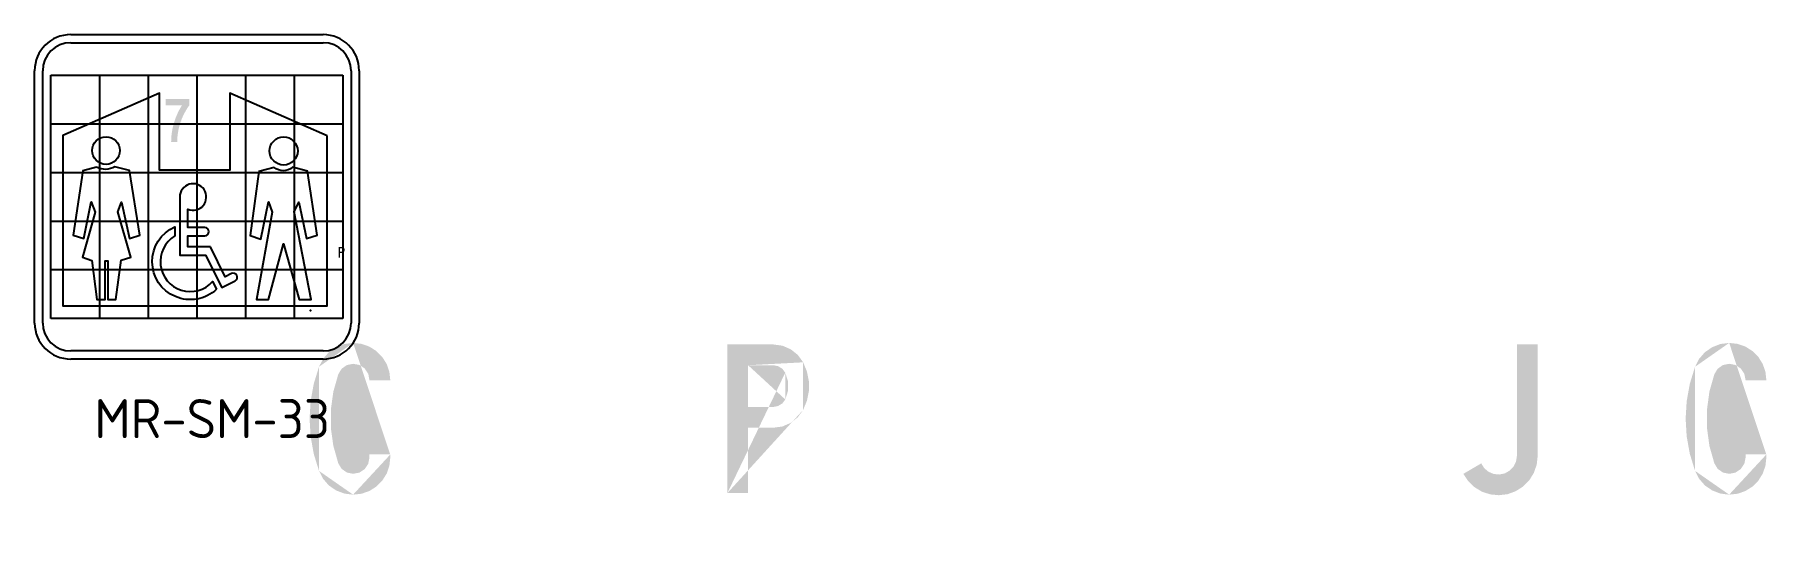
# Model space of a CAD drawing. Extents: x 123 to 1038, y -1303 to 258.
# Drawn here: x 123 to 763, y 73 to 258 of the extents above.
import ezdxf

# ---------------------------------------------------------------- set-up
doc = ezdxf.new("R2010")
doc.units = 0
doc.linetypes.add('CENTERX2', pattern=[101.6, 63.5, -12.7, 12.7, -12.7])
for name, color, linetype in [('GREEN', 84, 'CONTINUOUS'), ('L25', 1, 'CONTINUOUS'), ('L35', 3, 'CONTINUOUS'), ('TBLK18', 4, 'CONTINUOUS'), ('TBLK25', 1, 'CONTINUOUS')]:
    doc.layers.add(name, color=color, linetype=linetype)
doc.styles.add('ISO', font='iso3098b.shx')

msp = doc.modelspace()

# ---------------------------------------------------------------- hatches: boundary and pattern name
at = {"layer": 'GREEN'}
h = msp.add_hatch(color=256, dxfattribs=at)
h.paths.add_polyline_path([(254.47, 101.95), (254.44, 101.95)], flags=16)
edge = h.paths.add_edge_path()
edge.add_line((246.76, 103.05), (254.47, 103.05))
edge.add_line((254.47, 103.05), (254.47, 101.95))
edge.add_line((254.13, 98.88), (254.47, 101.95))
edge.add_line((254.13, 98.88), (253.13, 95.97))
edge.add_line((253.13, 95.97), (251.48, 93.36))
edge.add_line((251.48, 93.36), (249.31, 91.17))
edge.add_line((249.31, 91.17), (246.71, 89.52))
edge.add_line((246.71, 89.52), (243.8, 88.52))
edge.add_line((243.8, 88.52), (240.73, 88.18))
edge.add_line((240.73, 88.18), (237.48, 88.59))
edge.add_line((237.48, 88.59), (234.41, 89.75))
edge.add_line((234.41, 89.75), (231.73, 91.61))
edge.add_line((231.73, 91.61), (229.59, 94.08))
edge.add_line((229.59, 94.08), (228.1, 97))
edge.add_line((228.1, 97), (226.17, 103.26))
edge.add_line((226.17, 103.26), (225.01, 109.71))
edge.add_line((225.01, 109.71), (224.62, 116.25))
edge.add_line((224.62, 116.25), (225.01, 122.77))
edge.add_line((225.01, 122.77), (226.17, 129.22))
edge.add_line((226.17, 129.22), (228.1, 135.48))
edge.add_line((228.1, 135.48), (229.59, 138.39))
edge.add_line((229.59, 138.39), (231.73, 140.87))
edge.add_line((231.73, 140.87), (234.41, 142.72))
edge.add_line((234.41, 142.72), (237.48, 143.91))
edge.add_line((237.48, 143.91), (240.73, 144.3))
edge.add_line((240.73, 144.3), (243.8, 143.96))
edge.add_line((243.8, 143.96), (246.71, 142.96))
edge.add_line((246.71, 142.96), (249.31, 141.31))
edge.add_line((249.31, 141.31), (251.48, 139.14))
edge.add_line((251.48, 139.14), (253.13, 136.51))
edge.add_line((253.13, 136.51), (254.13, 133.6))
edge.add_line((254.13, 133.6), (254.47, 130.53))
edge.add_line((254.47, 130.53), (246.76, 130.53))
edge.add_line((246.76, 130.53), (246.32, 132.85))
edge.add_line((246.32, 132.85), (245.01, 134.84))
edge.add_line((245.01, 134.84), (243.05, 136.15))
edge.add_line((243.05, 136.15), (240.73, 136.59))
edge.add_line((240.73, 136.59), (238.41, 136.13))
edge.add_line((238.41, 136.13), (236.48, 134.76))
edge.add_line((236.48, 134.76), (235.24, 132.75))
edge.add_line((235.24, 132.75), (233.41, 126.28))
edge.add_line((233.41, 126.28), (232.48, 119.6))
edge.add_line((232.48, 119.6), (232.48, 112.88))
edge.add_line((232.48, 112.88), (233.41, 106.23))
edge.add_line((233.41, 106.23), (235.24, 99.76))
edge.add_line((235.24, 99.76), (236.48, 97.72))
edge.add_line((236.48, 97.72), (238.41, 96.38))
edge.add_line((238.41, 96.38), (240.73, 95.89))
edge.add_line((240.73, 95.89), (243.05, 96.35))
edge.add_line((243.05, 96.35), (245.01, 97.67))
edge.add_line((245.01, 97.67), (246.32, 99.63))
edge.add_line((246.32, 99.63), (246.76, 101.95))
edge.add_line((246.76, 101.95), (246.76, 103.05))
edge = h.paths.add_edge_path(flags=16)
edge.add_line((254.47, 103.05), (254.44, 103.05))
edge.add_line((240.73, 144.3), (240.7, 144.3))
edge.add_line((228.1, 135.48), (228.07, 135.48))
edge.add_line((228.1, 97), (228.07, 97))
edge.add_line((240.73, 88.18), (240.7, 88.18))
h = msp.add_hatch(color=256, dxfattribs=at)
h.paths.add_polyline_path([(396.13, 136.05), (396.1, 136.05)], flags=16)
edge = h.paths.add_edge_path(flags=17)
edge.add_line((386.77, 120.63), (386.77, 136.05))
edge.add_line((386.77, 136.05), (396.13, 136.05))
edge.add_line((397.88, 135.69), (396.13, 136.05))
edge.add_line((397.88, 135.69), (399.43, 134.73))
edge.add_line((399.43, 134.73), (400.51, 133.29))
edge.add_line((400.51, 133.29), (401.52, 130.04))
edge.add_line((401.52, 130.04), (401.52, 126.64))
edge.add_line((401.52, 126.64), (400.51, 123.39))
edge.add_line((400.51, 123.39), (399.43, 121.95))
edge.add_line((399.43, 121.95), (397.88, 120.99))
edge.add_line((397.88, 120.99), (396.13, 120.63))
edge.add_line((396.13, 120.63), (386.77, 120.63))
h.paths.add_polyline_path([(396.1, 143.73), (396.13, 143.73)], flags=16)
edge = h.paths.add_edge_path()
edge.add_line((386.77, 88.75), (379.09, 88.75))
edge.add_line((379.09, 88.75), (379.09, 143.73))
edge.add_line((379.09, 143.73), (396.13, 143.73))
edge.add_line((399.43, 143.29), (396.13, 143.73))
edge.add_line((399.43, 143.29), (402.52, 141.95))
edge.add_line((402.52, 141.95), (405.15, 139.86))
edge.add_line((405.15, 139.86), (407.11, 137.13))
edge.add_line((407.11, 137.13), (408.5, 133.75))
edge.add_line((408.5, 133.75), (409.22, 130.17))
edge.add_line((409.22, 130.17), (409.22, 126.51))
edge.add_line((409.22, 126.51), (408.5, 122.93))
edge.add_line((408.5, 122.93), (407.11, 119.55))
edge.add_line((407.11, 119.55), (405.15, 116.82))
edge.add_line((405.15, 116.82), (402.52, 114.73))
edge.add_line((402.52, 114.73), (399.43, 113.39))
edge.add_line((399.43, 113.39), (396.13, 112.95))
edge.add_line((396.13, 112.95), (386.77, 112.95))
edge.add_line((386.77, 112.95), (386.77, 88.75))
edge = h.paths.add_edge_path()
edge.add_line((386.77, 136.05), (386.75, 136.05))
edge.add_line((400.51, 123.39), (400.49, 123.39))
edge.add_line((400.51, 133.29), (400.49, 133.29))
edge.add_line((379.09, 88.75), (379.07, 88.75))
edge.add_line((407.11, 119.55), (407.08, 119.55))
edge.add_line((407.11, 137.13), (407.08, 137.13))
h = msp.add_hatch(color=256, dxfattribs=at)
h.paths.add_polyline_path([(396.13, 136.05), (396.1, 136.05)], flags=16)
edge = h.paths.add_edge_path(flags=17)
edge.add_line((386.77, 120.63), (386.77, 136.05))
edge.add_line((386.77, 136.05), (396.13, 136.05))
edge.add_line((397.88, 135.69), (396.13, 136.05))
edge.add_line((397.88, 135.69), (399.43, 134.73))
edge.add_line((399.43, 134.73), (400.51, 133.29))
edge.add_line((400.51, 133.29), (401.52, 130.04))
edge.add_line((401.52, 130.04), (401.52, 126.64))
edge.add_line((401.52, 126.64), (400.51, 123.39))
edge.add_line((400.51, 123.39), (399.43, 121.95))
edge.add_line((399.43, 121.95), (397.88, 120.99))
edge.add_line((397.88, 120.99), (396.13, 120.63))
edge.add_line((396.13, 120.63), (386.77, 120.63))
h.paths.add_polyline_path([(396.1, 143.73), (396.13, 143.73)], flags=16)
edge = h.paths.add_edge_path()
edge.add_line((386.77, 88.75), (379.09, 88.75))
edge.add_line((379.09, 88.75), (379.09, 143.73))
edge.add_line((379.09, 143.73), (396.13, 143.73))
edge.add_line((399.43, 143.29), (396.13, 143.73))
edge.add_line((399.43, 143.29), (402.52, 141.95))
edge.add_line((402.52, 141.95), (405.15, 139.86))
edge.add_line((405.15, 139.86), (407.11, 137.13))
edge.add_line((407.11, 137.13), (408.5, 133.75))
edge.add_line((408.5, 133.75), (409.22, 130.17))
edge.add_line((409.22, 130.17), (409.22, 126.51))
edge.add_line((409.22, 126.51), (408.5, 122.93))
edge.add_line((408.5, 122.93), (407.11, 119.55))
edge.add_line((407.11, 119.55), (405.15, 116.82))
edge.add_line((405.15, 116.82), (402.52, 114.73))
edge.add_line((402.52, 114.73), (399.43, 113.39))
edge.add_line((399.43, 113.39), (396.13, 112.95))
edge.add_line((396.13, 112.95), (386.77, 112.95))
edge.add_line((386.77, 112.95), (386.77, 88.75))
edge = h.paths.add_edge_path()
edge.add_line((386.77, 136.05), (386.75, 136.05))
edge.add_line((400.51, 123.39), (400.49, 123.39))
edge.add_line((400.51, 133.29), (400.49, 133.29))
edge.add_line((379.09, 88.75), (379.07, 88.75))
edge.add_line((407.11, 119.55), (407.08, 119.55))
edge.add_line((407.11, 137.13), (407.08, 137.13))
h = msp.add_hatch(color=256, dxfattribs=at)
h.paths.add_polyline_path([(671, 102.49), (670.98, 102.49)], flags=16)
edge = h.paths.add_edge_path()
edge.add_line((671, 143.73), (671, 102.49))
edge.add_line((670.67, 100.45), (671, 102.49))
edge.add_line((670.67, 100.45), (669.77, 98.57))
edge.add_line((669.77, 98.57), (668.32, 97.07))
edge.add_line((668.32, 97.07), (666.52, 96.04))
edge.add_line((666.52, 96.04), (664.48, 95.63))
edge.add_line((664.48, 95.63), (662.42, 95.84))
edge.add_line((662.42, 95.84), (660.51, 96.64))
edge.add_line((660.51, 96.64), (658.91, 97.98))
edge.add_line((658.91, 97.98), (657.81, 99.76))
edge.add_line((657.81, 99.76), (651.21, 95.89))
edge.add_line((651.21, 95.89), (652.99, 93.21))
edge.add_line((652.99, 93.21), (655.3, 90.97))
edge.add_line((655.3, 90.97), (658.06, 89.29))
edge.add_line((658.06, 89.29), (661.13, 88.29))
edge.add_line((661.13, 88.29), (664.35, 87.98))
edge.add_line((664.35, 87.98), (667.55, 88.36))
edge.add_line((667.55, 88.36), (670.56, 89.47))
edge.add_line((670.56, 89.47), (673.3, 91.2))
edge.add_line((673.3, 91.2), (675.56, 93.49))
edge.add_line((675.56, 93.49), (677.27, 96.25))
edge.add_line((677.27, 96.25), (678.32, 99.29))
edge.add_line((678.32, 99.29), (678.68, 102.49))
edge.add_line((678.68, 102.49), (678.68, 143.73))
edge.add_line((678.68, 143.73), (671, 143.73))
edge = h.paths.add_edge_path(flags=16)
edge.add_line((678.68, 102.49), (678.66, 102.49))
edge.add_line((678.68, 102.49), (678.66, 102.49))
edge = h.paths.add_edge_path(flags=16)
edge.add_line((657.81, 99.76), (657.78, 99.76))
h = msp.add_hatch(color=256, dxfattribs=at)
h.paths.add_polyline_path([(763.23, 101.95), (763.2, 101.95)], flags=16)
edge = h.paths.add_edge_path()
edge.add_line((755.55, 103.05), (763.23, 103.05))
edge.add_line((763.23, 103.05), (763.23, 101.95))
edge.add_line((762.89, 98.88), (763.23, 101.95))
edge.add_line((762.89, 98.88), (761.89, 95.97))
edge.add_line((761.89, 95.97), (760.26, 93.36))
edge.add_line((760.26, 93.36), (758.07, 91.17))
edge.add_line((758.07, 91.17), (755.47, 89.52))
edge.add_line((755.47, 89.52), (752.56, 88.52))
edge.add_line((752.56, 88.52), (749.49, 88.18))
edge.add_line((749.49, 88.18), (746.24, 88.59))
edge.add_line((746.24, 88.59), (743.2, 89.75))
edge.add_line((743.2, 89.75), (740.49, 91.61))
edge.add_line((740.49, 91.61), (738.35, 94.08))
edge.add_line((738.35, 94.08), (736.86, 97))
edge.add_line((736.86, 97), (734.93, 103.26))
edge.add_line((734.93, 103.26), (733.77, 109.71))
edge.add_line((733.77, 109.71), (733.38, 116.25))
edge.add_line((733.38, 116.25), (733.77, 122.77))
edge.add_line((733.77, 122.77), (734.93, 129.22))
edge.add_line((734.93, 129.22), (736.86, 135.48))
edge.add_line((736.86, 135.48), (738.35, 138.39))
edge.add_line((738.35, 138.39), (740.49, 140.87))
edge.add_line((740.49, 140.87), (743.2, 142.72))
edge.add_line((743.2, 142.72), (746.24, 143.91))
edge.add_line((746.24, 143.91), (749.49, 144.3))
edge.add_line((749.49, 144.3), (752.56, 143.96))
edge.add_line((752.56, 143.96), (755.47, 142.96))
edge.add_line((755.47, 142.96), (758.07, 141.31))
edge.add_line((758.07, 141.31), (760.26, 139.14))
edge.add_line((760.26, 139.14), (761.89, 136.51))
edge.add_line((761.89, 136.51), (762.89, 133.6))
edge.add_line((762.89, 133.6), (763.23, 130.53))
edge.add_line((763.23, 130.53), (755.55, 130.53))
edge.add_line((755.55, 130.53), (755.08, 132.85))
edge.add_line((755.08, 132.85), (753.77, 134.84))
edge.add_line((753.77, 134.84), (751.81, 136.15))
edge.add_line((751.81, 136.15), (749.49, 136.59))
edge.add_line((749.49, 136.59), (747.17, 136.13))
edge.add_line((747.17, 136.13), (745.24, 134.76))
edge.add_line((745.24, 134.76), (744, 132.75))
edge.add_line((744, 132.75), (742.17, 126.28))
edge.add_line((742.17, 126.28), (741.27, 119.6))
edge.add_line((741.27, 119.6), (741.27, 112.88))
edge.add_line((741.27, 112.88), (742.17, 106.23))
edge.add_line((742.17, 106.23), (744, 99.76))
edge.add_line((744, 99.76), (745.24, 97.72))
edge.add_line((745.24, 97.72), (747.17, 96.38))
edge.add_line((747.17, 96.38), (749.49, 95.89))
edge.add_line((749.49, 95.89), (751.81, 96.35))
edge.add_line((751.81, 96.35), (753.77, 97.67))
edge.add_line((753.77, 97.67), (755.08, 99.63))
edge.add_line((755.08, 99.63), (755.55, 101.95))
edge.add_line((755.55, 101.95), (755.55, 103.05))
edge = h.paths.add_edge_path(flags=16)
edge.add_line((763.23, 103.05), (763.2, 103.05))
edge.add_line((749.49, 144.3), (749.46, 144.3))
edge.add_line((736.86, 135.48), (736.83, 135.48))
edge.add_line((736.86, 97), (736.83, 97))
edge.add_line((749.49, 88.18), (749.46, 88.18))
at = {"layer": 'TBLK18', "linetype": 'Continuous', "lineweight": 0}
h = msp.add_hatch(color=256, dxfattribs=at)
edge = h.paths.add_edge_path()
edge.add_spline(control_points=[(359.34, 73.22), (359.34, 73.22), (359.34, 73.22), (359.34, 73.21), (359.34, 73.21), (359.34, 73.2), (359.34, 73.2), (359.34, 73.19), (359.34, 73.19), (359.34, 73.18), (359.34, 73.18), (359.34, 73.17), (359.34, 73.16), (359.34, 73.16), (359.34, 73.15), (359.34, 73.15), (359.34, 73.14), (359.34, 73.14), (359.35, 73.14), (359.35, 73.14), (359.35, 73.14), (359.36, 73.13), (359.36, 73.13), (359.36, 73.13), (359.37, 73.13), (359.37, 73.13), (359.38, 73.13), (359.38, 73.13), (359.38, 73.13), (359.39, 73.13), (359.39, 73.13), (359.39, 73.13), (359.4, 73.13), (359.41, 73.13), (359.4, 73.13), (359.39, 73.14), (359.39, 73.14), (359.38, 73.15), (359.38, 73.16), (359.38, 73.16), (359.37, 73.17), (359.37, 73.17), (359.36, 73.18), (359.36, 73.19), (359.36, 73.19), (359.35, 73.2), (359.35, 73.21), (359.35, 73.21), (359.35, 73.22), (359.35, 73.22), (359.34, 73.22)], knot_values=[0, 0, 0, 0, 0.054791, 0.109654, 0.164445, 0.219309, 0.2741, 0.328964, 0.383755, 0.438619, 0.49341, 0.548273, 0.603065, 0.657928, 0.71272, 0.767583, 0.822422, 0.877285, 0.915081, 0.952877, 0.990673, 1.02841, 1.066205, 1.103978, 1.141774, 1.179511, 1.217306, 1.255102, 1.292898, 1.330635, 1.368431, 1.406164, 1.44396, 1.481697, 1.557116, 1.631571, 1.705158, 1.777977, 1.850139, 1.921715, 1.992768, 2.063376, 2.133612, 2.203535, 2.273205, 2.342659, 2.411987, 2.481144, 2.550218, 2.619224, 2.619224, 2.619224, 2.619224], degree=3, periodic=0)
h = msp.add_hatch(color=256, dxfattribs=at)
edge = h.paths.add_edge_path()
edge.add_spline(control_points=[(359.34, 73.22), (359.34, 73.22), (359.34, 73.22), (359.34, 73.21), (359.34, 73.21), (359.34, 73.2), (359.34, 73.2), (359.34, 73.19), (359.34, 73.19), (359.34, 73.18), (359.34, 73.18), (359.34, 73.17), (359.34, 73.16), (359.34, 73.16), (359.34, 73.15), (359.34, 73.15), (359.34, 73.14), (359.34, 73.14), (359.35, 73.14), (359.35, 73.14), (359.35, 73.14), (359.36, 73.13), (359.36, 73.13), (359.36, 73.13), (359.37, 73.13), (359.37, 73.13), (359.38, 73.13), (359.38, 73.13), (359.38, 73.13), (359.39, 73.13), (359.39, 73.13), (359.39, 73.13), (359.4, 73.13), (359.41, 73.13), (359.4, 73.13), (359.39, 73.14), (359.39, 73.14), (359.38, 73.15), (359.38, 73.16), (359.38, 73.16), (359.37, 73.17), (359.37, 73.17), (359.36, 73.18), (359.36, 73.19), (359.36, 73.19), (359.35, 73.2), (359.35, 73.21), (359.35, 73.21), (359.35, 73.22), (359.35, 73.22), (359.34, 73.22)], knot_values=[0, 0, 0, 0, 0.054791, 0.109654, 0.164445, 0.219309, 0.2741, 0.328964, 0.383755, 0.438619, 0.49341, 0.548273, 0.603065, 0.657928, 0.71272, 0.767583, 0.822422, 0.877285, 0.915081, 0.952877, 0.990673, 1.02841, 1.066205, 1.103978, 1.141774, 1.179511, 1.217306, 1.255102, 1.292898, 1.330635, 1.368431, 1.406164, 1.44396, 1.481697, 1.557116, 1.631571, 1.705158, 1.777977, 1.850139, 1.921715, 1.992768, 2.063376, 2.133612, 2.203535, 2.273205, 2.342659, 2.411987, 2.481144, 2.550218, 2.619224, 2.619224, 2.619224, 2.619224], degree=3, periodic=0)
h = msp.add_hatch(color=256, dxfattribs=at)
edge = h.paths.add_edge_path()
edge.add_spline(control_points=[(359.34, 73.22), (359.34, 73.22), (359.34, 73.22), (359.34, 73.21), (359.34, 73.21), (359.34, 73.2), (359.34, 73.2), (359.34, 73.19), (359.34, 73.19), (359.34, 73.18), (359.34, 73.18), (359.34, 73.17), (359.34, 73.16), (359.34, 73.16), (359.34, 73.15), (359.34, 73.15), (359.34, 73.14), (359.34, 73.14), (359.35, 73.14), (359.35, 73.14), (359.35, 73.14), (359.36, 73.13), (359.36, 73.13), (359.36, 73.13), (359.37, 73.13), (359.37, 73.13), (359.38, 73.13), (359.38, 73.13), (359.38, 73.13), (359.39, 73.13), (359.39, 73.13), (359.39, 73.13), (359.4, 73.13), (359.41, 73.13), (359.4, 73.13), (359.39, 73.14), (359.39, 73.14), (359.38, 73.15), (359.38, 73.16), (359.38, 73.16), (359.37, 73.17), (359.37, 73.17), (359.36, 73.18), (359.36, 73.19), (359.36, 73.19), (359.35, 73.2), (359.35, 73.21), (359.35, 73.21), (359.35, 73.22), (359.35, 73.22), (359.34, 73.22)], knot_values=[0, 0, 0, 0, 0.054791, 0.109654, 0.164445, 0.219309, 0.2741, 0.328964, 0.383755, 0.438619, 0.49341, 0.548273, 0.603065, 0.657928, 0.71272, 0.767583, 0.822422, 0.877285, 0.915081, 0.952877, 0.990673, 1.02841, 1.066205, 1.103978, 1.141774, 1.179511, 1.217306, 1.255102, 1.292898, 1.330635, 1.368431, 1.406164, 1.44396, 1.481697, 1.557116, 1.631571, 1.705158, 1.777977, 1.850139, 1.921715, 1.992768, 2.063376, 2.133612, 2.203535, 2.273205, 2.342659, 2.411987, 2.481144, 2.550218, 2.619224, 2.619224, 2.619224, 2.619224], degree=3, periodic=0)
h = msp.add_hatch(color=256, dxfattribs=at)
edge = h.paths.add_edge_path()
edge.add_spline(control_points=[(359.34, 73.22), (359.34, 73.22), (359.34, 73.22), (359.34, 73.21), (359.34, 73.21), (359.34, 73.2), (359.34, 73.2), (359.34, 73.19), (359.34, 73.19), (359.34, 73.18), (359.34, 73.18), (359.34, 73.17), (359.34, 73.16), (359.34, 73.16), (359.34, 73.15), (359.34, 73.15), (359.34, 73.14), (359.34, 73.14), (359.35, 73.14), (359.35, 73.14), (359.35, 73.14), (359.36, 73.13), (359.36, 73.13), (359.36, 73.13), (359.37, 73.13), (359.37, 73.13), (359.38, 73.13), (359.38, 73.13), (359.38, 73.13), (359.39, 73.13), (359.39, 73.13), (359.39, 73.13), (359.4, 73.13), (359.41, 73.13), (359.4, 73.13), (359.39, 73.14), (359.39, 73.14), (359.38, 73.15), (359.38, 73.16), (359.38, 73.16), (359.37, 73.17), (359.37, 73.17), (359.36, 73.18), (359.36, 73.19), (359.36, 73.19), (359.35, 73.2), (359.35, 73.21), (359.35, 73.21), (359.35, 73.22), (359.35, 73.22), (359.34, 73.22)], knot_values=[0, 0, 0, 0, 0.054791, 0.109654, 0.164445, 0.219309, 0.2741, 0.328964, 0.383755, 0.438619, 0.49341, 0.548273, 0.603065, 0.657928, 0.71272, 0.767583, 0.822422, 0.877285, 0.915081, 0.952877, 0.990673, 1.02841, 1.066205, 1.103978, 1.141774, 1.179511, 1.217306, 1.255102, 1.292898, 1.330635, 1.368431, 1.406164, 1.44396, 1.481697, 1.557116, 1.631571, 1.705158, 1.777977, 1.850139, 1.921715, 1.992768, 2.063376, 2.133612, 2.203535, 2.273205, 2.342659, 2.411987, 2.481144, 2.550218, 2.619224, 2.619224, 2.619224, 2.619224], degree=3, periodic=0)
at = {"layer": 'TBLK25', "linetype": 'CENTERX2'}
h = msp.add_hatch(color=256, dxfattribs=at)
h.paths.add_polyline_path([(175.68, 218.57), (175.67, 218.57)], flags=16)
edge = h.paths.add_edge_path()
edge.add_line((175.69, 219.04), (175.68, 218.57))
edge.add_line((173.44, 218.57), (175.68, 218.57))
edge.add_line((173.44, 218.57), (173.45, 219.07))
edge.add_line((173.45, 219.07), (173.47, 219.56))
edge.add_line((173.47, 219.56), (173.49, 220.06))
edge.add_line((173.49, 220.06), (173.52, 220.55))
edge.add_line((173.52, 220.55), (173.57, 221.05))
edge.add_line((173.57, 221.05), (173.63, 221.53))
edge.add_line((173.63, 221.53), (173.69, 222.03))
edge.add_line((173.69, 222.03), (173.77, 222.52))
edge.add_line((173.77, 222.52), (173.85, 223))
edge.add_line((173.85, 223), (173.94, 223.49))
edge.add_line((173.94, 223.49), (174.05, 223.97))
edge.add_line((174.05, 223.97), (174.16, 224.46))
edge.add_line((174.16, 224.46), (174.28, 224.94))
edge.add_line((174.28, 224.94), (174.41, 225.42))
edge.add_line((174.41, 225.42), (174.55, 225.89))
edge.add_line((174.55, 225.89), (174.7, 226.37))
edge.add_line((174.7, 226.37), (174.85, 226.84))
edge.add_line((174.85, 226.84), (175.02, 227.3))
edge.add_line((175.02, 227.3), (175.2, 227.76))
edge.add_line((175.2, 227.76), (175.39, 228.22))
edge.add_line((175.39, 228.22), (175.57, 228.68))
edge.add_line((175.57, 228.68), (175.78, 229.13))
edge.add_line((175.78, 229.13), (175.99, 229.58))
edge.add_line((175.99, 229.58), (176.21, 230.03))
edge.add_line((176.21, 230.03), (176.44, 230.46))
edge.add_line((176.44, 230.46), (176.67, 230.9))
edge.add_line((176.67, 230.9), (176.92, 231.33))
edge.add_line((176.92, 231.33), (177.18, 231.75))
edge.add_line((177.18, 231.75), (177.44, 232.17))
edge.add_line((177.44, 232.17), (171.36, 232.17))
edge.add_line((171.36, 232.17), (171.36, 234.57))
edge.add_line((171.36, 234.57), (180.16, 234.57))
edge.add_line((180.16, 234.57), (180.16, 232.17))
edge.add_line((180.16, 232.17), (179.88, 231.79))
edge.add_line((179.88, 231.79), (179.62, 231.4))
edge.add_line((179.62, 231.4), (179.36, 231.01))
edge.add_line((179.36, 231.01), (179.11, 230.61))
edge.add_line((179.11, 230.61), (178.87, 230.21))
edge.add_line((178.87, 230.21), (178.64, 229.8))
edge.add_line((178.64, 229.8), (178.41, 229.39))
edge.add_line((178.41, 229.39), (178.2, 228.97))
edge.add_line((178.2, 228.97), (177.99, 228.55))
edge.add_line((177.99, 228.55), (177.79, 228.13))
edge.add_line((177.79, 228.13), (177.6, 227.7))
edge.add_line((177.6, 227.7), (177.42, 227.27))
edge.add_line((177.42, 227.27), (177.24, 226.83))
edge.add_line((177.24, 226.83), (177.08, 226.39))
edge.add_line((177.08, 226.39), (176.92, 225.95))
edge.add_line((176.92, 225.95), (176.78, 225.5))
edge.add_line((176.78, 225.5), (176.64, 225.05))
edge.add_line((176.64, 225.05), (176.51, 224.6))
edge.add_line((176.51, 224.6), (176.39, 224.15))
edge.add_line((176.39, 224.15), (176.28, 223.69))
edge.add_line((176.28, 223.69), (176.18, 223.23))
edge.add_line((176.18, 223.23), (176.09, 222.77))
edge.add_line((176.09, 222.77), (176, 222.31))
edge.add_line((176, 222.31), (175.93, 221.85))
edge.add_line((175.93, 221.85), (175.87, 221.38))
edge.add_line((175.87, 221.38), (175.81, 220.92))
edge.add_line((175.81, 220.92), (175.76, 220.45))
edge.add_line((175.76, 220.45), (175.73, 219.98))
edge.add_line((175.73, 219.98), (175.7, 219.51))
edge.add_line((175.7, 219.51), (175.69, 219.04))
edge = h.paths.add_edge_path(flags=16)
edge.add_line((180.16, 232.17), (180.15, 232.17))
edge.add_line((173.44, 218.57), (173.43, 218.57))
h = msp.add_hatch(color=256, dxfattribs=at)
h.paths.add_polyline_path([(236.62, 179.23), (236.55, 179.23)], flags=0)
edge = h.paths.add_edge_path(flags=16)
edge.add_line((235.93, 178.1), (235.93, 179.23))
edge.add_line((235.93, 179.23), (236.62, 179.23))
edge.add_line((236.93, 179.04), (236.62, 179.23))
edge.add_line((236.93, 179.04), (236.99, 178.66))
edge.add_line((236.99, 178.66), (236.93, 178.35))
edge.add_line((236.93, 178.35), (236.62, 178.1))
edge.add_line((236.62, 178.1), (235.93, 178.1))
h.paths.add_polyline_path([(236.55, 179.79), (236.62, 179.79)], flags=16)
edge = h.paths.add_edge_path()
edge.add_line((235.93, 175.78), (235.36, 175.78))
edge.add_line((235.36, 175.78), (235.36, 179.79))
edge.add_line((235.36, 179.79), (236.62, 179.79))
edge.add_line((236.93, 179.73), (236.62, 179.79))
edge.add_line((236.93, 179.73), (237.24, 179.6))
edge.add_line((237.24, 179.6), (237.43, 179.35))
edge.add_line((237.43, 179.35), (237.56, 178.91))
edge.add_line((237.56, 178.91), (237.56, 178.47))
edge.add_line((237.56, 178.47), (237.43, 178.03))
edge.add_line((237.43, 178.03), (237.24, 177.78))
edge.add_line((237.24, 177.78), (236.93, 177.59))
edge.add_line((236.93, 177.59), (236.62, 177.53))
edge.add_line((236.62, 177.53), (235.93, 177.53))
edge.add_line((235.93, 177.53), (235.93, 175.78))

# ---------------------------------------------------------------- linework, layer by layer
at = {"layer": 'L25', "linetype": 'Continuous'}
for p, q in [((128.97, 243.33), (236.97, 243.33)), ((128.97, 153.33), (128.97, 243.33)), ((146.97, 243.33), (146.97, 153.33)), ((164.97, 243.33), (164.97, 153.33)), ((182.97, 243.33), (182.97, 153.33)), ((200.97, 243.33), (200.97, 153.33)), ((218.97, 243.33), (218.97, 153.33)), ((236.97, 243.33), (236.97, 153.33)), ((128.97, 225.33), (236.97, 225.33)), ((128.97, 207.33), (236.97, 207.33)), ((128.97, 189.33), (236.97, 189.33)), ((236.97, 171.34), (128.97, 171.34)), ((236.97, 153.33), (128.97, 153.33))]:
    msp.add_line(p, q, dxfattribs=at)
msp.add_point((224.97, 156.33), dxfattribs=at)
at = {"layer": 'L35', "linetype": 'Continuous'}
for p, q in [((136.3, 258.33), (229.63, 258.33)), ((136.3, 255.33), (229.63, 255.33)), ((122.97, 151.67), (122.97, 245)), ((125.97, 151.67), (125.97, 245)), ((239.97, 245), (239.97, 151.67)), ((242.97, 245), (242.97, 151.67)), ((229.63, 141.33), (136.3, 141.33)), ((229.63, 138.33), (136.3, 138.33))]:
    msp.add_line(p, q, dxfattribs=at)
at = {"layer": 'L35'}
msp.add_lwpolyline([(231.17, 220.87), (195.18, 236.63), (195.18, 208.15), (169.08, 208.15), (169.08, 236.63), (133.4, 220.98), (133.4, 158.02), (231.17, 158.02)], close=True, dxfattribs=at)
for points in [[(145.87, 209.27), (140.74, 208.01), (137.21, 184.11), (141.1, 182.92), (143.93, 196.55), (145.35, 192.71), (140.67, 176.01), (144.11, 174.81), (145.98, 160.32), (149.04, 160.32), (149.03, 174.65), (150.02, 174.65), (150.02, 160.32), (153, 160.32), (154.99, 174.95), (158.58, 176.01), (153.68, 192.75), (155.05, 196.41), (158.07, 182.97), (161.86, 184.16), (158, 208.13), (152.65, 209.49, -0.260475), (145.87, 209.27, -27.481274)], [(205.91, 207.73), (202.66, 184.06), (206.56, 182.65), (209.45, 196.55), (210.82, 192.65), (204.96, 160.32), (209.49, 160.32), (214.98, 180.98), (220.83, 160.32), (225.15, 160.32), (218.91, 192.8), (220.67, 196.4), (223.53, 182.91), (227.43, 184.14), (223.84, 207.81), (218.35, 209.32, -0.369212), (211.5, 209.18), (205.91, 207.73)]]:
    msp.add_lwpolyline(points, format="xyb", dxfattribs=at)
at = {"layer": 'L35', "linetype": 'Continuous'}
for points in [[(187.96, 179.8), (179.62, 179.8), (179.62, 183.96), (185.91, 183.96, 1), (185.91, 186.96), (179.62, 186.96), (179.62, 193.76, 3.316177), (176.62, 198.28), (176.62, 176.8), (186.11, 176.8), (192.12, 164.79), (197.05, 167.26, 1), (195.71, 169.94), (193.46, 168.81)], [(190.2, 164.16, -1.183254), (174.76, 187.25), (174.76, 183.87, 1.158037), (188.78, 167)]]:
    msp.add_lwpolyline(points, format="xyb", close=True, dxfattribs=at)
at = {"layer": 'L35'}
for centre, radius in [((149.37, 215.46), 5.11), ((215.03, 215.3), 5.21)]:
    msp.add_circle(centre, radius, dxfattribs=at)
at = {"layer": 'L35', "linetype": 'Continuous'}
for centre, radius, start, end in [((136.3, 245), 13.33, 90, 180), ((229.63, 245), 13.33, 0, 90), ((136.3, 245), 10.33, 90, 180), ((229.63, 245), 10.33, 0, 90), ((136.3, 151.67), 13.33, 180, 270), ((136.3, 151.67), 10.33, 180, 270), ((229.63, 151.67), 13.33, 270, 0), ((229.63, 151.67), 10.33, 270, 0)]:
    msp.add_arc(centre, radius, start, end, dxfattribs=at)

# ---------------------------------------------------------------- texts
at = {"layer": 'L25', "linetype": 'Continuous', "insert": (145.06, 123.53), "char_height": 14.412, "width": 258.0013, "attachment_point": 1, "style": 'ISO'}
msp.add_mtext('MR-SM-33', dxfattribs=at)

doc.saveas('drawing.dxf')
